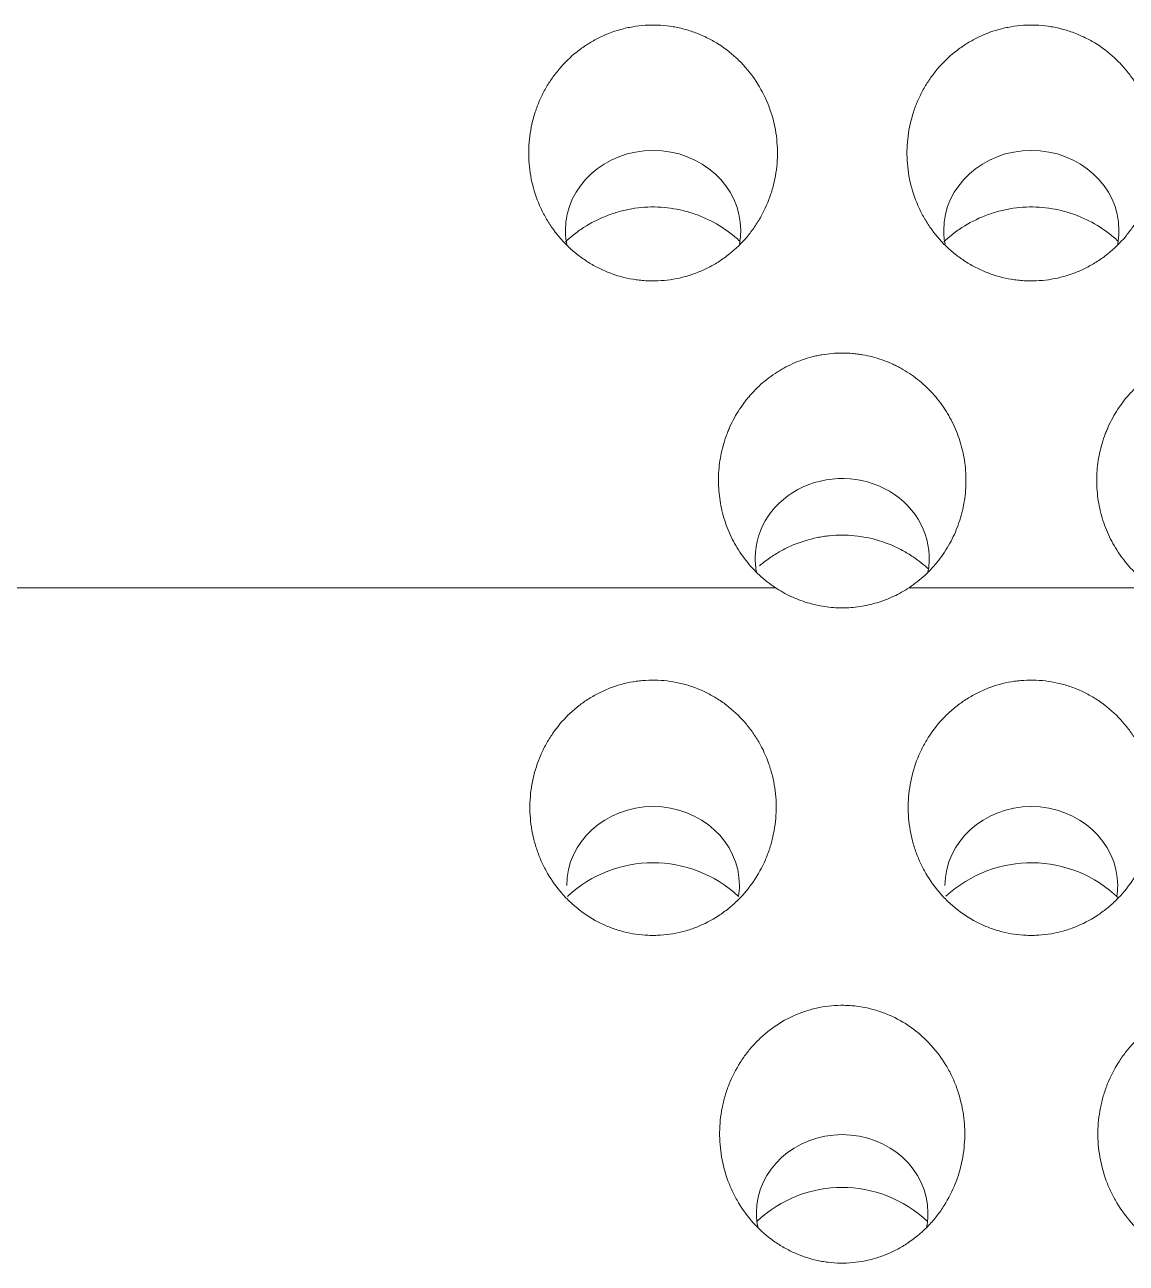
# Model space of a CAD drawing. Header units: millimetres. Extents: x 70151 to 230897, y 35202 to 113211.
# Drawn here: x 179187.7 to 179196.4, y 69171.96 to 69181.75 of the extents above; entities that cross this region are included whole.
import ezdxf

# ---------------------------------------------------------------- set-up
doc = ezdxf.new("R2010")
doc.units = ezdxf.units.MM
doc.header["$LTSCALE"] = 50
doc.layers.add('2-con', color=2, linetype='Continuous')
doc.layers.add('mark-B', color=2, linetype='Continuous', lineweight=20)

# ---------------------------------------------------------------- blocks, each defined once
blk = doc.blocks.new('무풍1WAY 대형')
at = {"layer": 'mark-B'}
for centre, major_axis, ratio, start_param, end_param in [((-539.2399, -412.9117), (-0.6772, 0), 0.913545, 6.094003, 6.283185), ((-539.2399, -412.0844), (0, -1.0288), 0.971746, 5.544713, 7.021655), ((-539.2399, -412.9117), (-0.6772, 0), 0.913545, 3.141593, 3.320275), ((-539.2399, -412.9117), (-0.6772, 0), 0.913545, 0, 3.141592), ((-540.7337, -414.6333), (0, -1.0449), 0.971746, 5.533325, 7.010954), ((-540.7337, -415.499), (-0.6822, 0), 0.913545, 6.145547, 6.283185), ((-540.7337, -415.499), (-0.6822, 0), 0.913545, 0, 3.141589), ((-537.7461, -415.499), (-0.6822, 0), 0.913545, 6.144861, 6.283185), ((-537.7461, -415.499), (-0.6822, 0), 0.913545, 0, 3.141589), ((-537.7461, -414.6333), (0, -1.0449), 0.971746, 5.554828, 7.011545), ((-539.2399, -418.0863), (0.6871, 0), 0.913545, 2.960559, 6.283185), ((-539.2399, -418.0863), (0.6871, 0), 0.913545, 0, 0.180541), ((-540.7337, -420.6736), (-0.6921, 0), 0.913545, 6.112459, 6.283185), ((-540.7337, -420.6736), (-0.6921, 0), 0.913545, 3.141593, 3.316049), ((-537.7461, -420.6736), (-0.6921, 0), 0.913545, 6.112459, 6.283185), ((-537.7461, -420.6736), (-0.6921, 0), 0.913545, 3.141593, 3.316049), ((-540.7337, -420.6736), (-0.6921, 0), 0.913545, 0, 3.141592), ((-537.7461, -420.6736), (-0.6921, 0), 0.913545, 0, 3.141592)]:
    blk.add_ellipse(centre, major_axis=major_axis, ratio=ratio, start_param=start_param, end_param=end_param, dxfattribs=at)
for points, knots in [([(-543.0325, -412.9702), (-543.0149, -412.9425), (-542.9961, -412.9157), (-542.9559, -412.8639), (-542.9345, -412.8389), (-542.8672, -412.7679), (-542.8182, -412.7253), (-542.7516, -412.6784), (-542.7381, -412.6693), (-542.7103, -412.6518), (-542.6962, -412.6434), (-542.6534, -412.6193), (-542.595, -412.5904), (-542.519, -412.562), (-542.4719, -412.5485), (-542.4402, -412.5404), (-542.4241, -412.5367), (-542.3436, -412.5205), (-542.2789, -412.5147), (-542.1814, -412.5161), (-542.1488, -412.5183), (-542.0999, -412.5243), (-542.0836, -412.5267), (-542.0514, -412.5324), (-542.0355, -412.5357), (-541.9563, -412.5541), (-541.8951, -412.5753), (-541.8211, -412.6099), (-541.8064, -412.6173), (-541.7774, -412.6327), (-541.7632, -412.6408), (-541.7212, -412.666), (-541.6943, -412.6841), (-541.6166, -412.7422), (-541.5687, -412.7859), (-541.481, -412.8836), (-541.4427, -412.9359), (-541.3928, -413.019), (-541.3698, -413.0617), (-541.3498, -413.1063), (-541.337, -413.1363), (-541.331, -413.1516), (-541.3027, -413.2281), (-541.286, -413.2906), (-541.2695, -413.3861), (-541.2654, -413.4182), (-541.2602, -413.4831), (-541.259, -413.5159), (-541.2601, -413.6134), (-541.2667, -413.6777), (-541.2853, -413.773), (-541.2929, -413.8046), (-541.3113, -413.8674), (-541.3219, -413.8982), (-541.3578, -413.9885), (-541.3872, -414.0462), (-541.4397, -414.1286), (-541.4586, -414.1555), (-541.4987, -414.2068), (-541.5411, -414.2559), (-541.5998, -414.3117), (-541.6377, -414.3427), (-541.6635, -414.3628), (-541.6768, -414.3726), (-541.7438, -414.4194), (-541.8005, -414.451), (-541.8752, -414.483), (-541.8904, -414.489), (-541.9211, -414.5003), (-541.9366, -414.5056), (-541.9837, -414.5202), (-542.0153, -414.5282), (-542.1109, -414.5472), (-542.1756, -414.5531), (-542.2578, -414.5519), (-542.2742, -414.5512), (-542.3068, -414.549), (-542.3231, -414.5474), (-542.3715, -414.5416), (-542.4354, -414.5304), (-542.4979, -414.5125), (-542.5443, -414.4966), (-542.5597, -414.4909), (-542.5901, -414.4787), (-542.6051, -414.4722), (-542.679, -414.4379), (-542.7346, -414.4048), (-542.7997, -414.3565), (-542.8126, -414.3465), (-542.8378, -414.3258), (-542.8502, -414.315), (-542.8865, -414.282), (-542.9095, -414.2589), (-542.9745, -414.1868), (-543.0129, -414.1349), (-543.0547, -414.0653), (-543.0628, -414.0511), (-543.0783, -414.0223), (-543.0857, -414.0077), (-543.1068, -413.9637), (-543.1193, -413.9339), (-543.1528, -413.843), (-543.1695, -413.7806), (-543.1831, -413.7003), (-543.1855, -413.6841), (-543.1895, -413.6517), (-543.1912, -413.6355), (-543.1949, -413.587), (-543.197, -413.5224), (-543.1932, -413.4579), (-543.1865, -413.3935), (-543.1816, -413.3613), (-543.1626, -413.265), (-543.1443, -413.203), (-543.0968, -413.0833), (-543.0676, -413.0256), (-543.0325, -412.9702)], [0, 0, 0, 0, 0.015625, 0.015625, 0.03125, 0.03125, 0.0625, 0.0625, 0.070313, 0.070313, 0.078125, 0.078125, 0.09375, 0.109375, 0.117188, 0.117188, 0.125, 0.125, 0.15625, 0.15625, 0.171875, 0.171875, 0.179688, 0.179688, 0.1875, 0.1875, 0.21875, 0.21875, 0.226563, 0.226563, 0.234375, 0.234375, 0.25, 0.25, 0.28125, 0.28125, 0.3125, 0.3125, 0.328125, 0.335938, 0.335938, 0.34375, 0.34375, 0.375, 0.375, 0.390625, 0.390625, 0.40625, 0.40625, 0.4375, 0.4375, 0.453125, 0.453125, 0.46875, 0.46875, 0.5, 0.5, 0.515625, 0.515625, 0.53125, 0.546875, 0.554688, 0.554688, 0.5625, 0.5625, 0.59375, 0.59375, 0.601562, 0.601562, 0.609375, 0.609375, 0.625, 0.625, 0.65625, 0.65625, 0.664062, 0.664062, 0.671875, 0.671875, 0.6875, 0.703125, 0.703125, 0.710938, 0.710938, 0.71875, 0.71875, 0.75, 0.75, 0.757813, 0.757813, 0.765625, 0.765625, 0.78125, 0.78125, 0.8125, 0.8125, 0.820313, 0.820313, 0.828125, 0.828125, 0.84375, 0.84375, 0.875, 0.875, 0.882813, 0.882813, 0.890625, 0.890625, 0.90625, 0.921875, 0.921875, 0.9375, 0.9375, 0.96875, 0.96875, 1, 1, 1, 1]), ([(-540.0449, -412.9702), (-540.0274, -412.9425), (-540.0085, -412.9157), (-539.9684, -412.8639), (-539.9469, -412.8389), (-539.8796, -412.7679), (-539.8306, -412.7253), (-539.7641, -412.6784), (-539.7505, -412.6693), (-539.7228, -412.6518), (-539.7086, -412.6434), (-539.6658, -412.6193), (-539.6075, -412.5904), (-539.5314, -412.562), (-539.4843, -412.5485), (-539.4526, -412.5404), (-539.4366, -412.5367), (-539.3561, -412.5205), (-539.2914, -412.5147), (-539.1939, -412.5161), (-539.1613, -412.5183), (-539.1123, -412.5243), (-539.0961, -412.5267), (-539.0639, -412.5324), (-539.0479, -412.5357), (-538.9688, -412.5541), (-538.9075, -412.5753), (-538.8335, -412.6099), (-538.8188, -412.6173), (-538.7898, -412.6327), (-538.7756, -412.6408), (-538.7337, -412.666), (-538.7068, -412.6841), (-538.6291, -412.7422), (-538.5812, -412.7859), (-538.4935, -412.8836), (-538.4551, -412.9359), (-538.4053, -413.019), (-538.3823, -413.0617), (-538.3622, -413.1063), (-538.3495, -413.1363), (-538.3434, -413.1516), (-538.3152, -413.2281), (-538.2985, -413.2906), (-538.282, -413.3861), (-538.2779, -413.4182), (-538.2726, -413.4831), (-538.2715, -413.5159), (-538.2726, -413.6134), (-538.2791, -413.6777), (-538.2977, -413.773), (-538.3054, -413.8046), (-538.3238, -413.8674), (-538.3344, -413.8982), (-538.3703, -413.9885), (-538.3996, -414.0462), (-538.4521, -414.1286), (-538.4711, -414.1555), (-538.5112, -414.2068), (-538.5536, -414.2559), (-538.6123, -414.3117), (-538.6502, -414.3427), (-538.676, -414.3628), (-538.6892, -414.3726), (-538.7563, -414.4194), (-538.813, -414.451), (-538.8877, -414.483), (-538.9028, -414.489), (-538.9335, -414.5003), (-538.9491, -414.5056), (-538.9961, -414.5202), (-539.0278, -414.5282), (-539.1234, -414.5472), (-539.1881, -414.5531), (-539.2702, -414.5519), (-539.2867, -414.5512), (-539.3193, -414.549), (-539.3355, -414.5474), (-539.3839, -414.5416), (-539.4478, -414.5304), (-539.5103, -414.5125), (-539.5567, -414.4966), (-539.5721, -414.4909), (-539.6026, -414.4787), (-539.6176, -414.4722), (-539.6915, -414.4379), (-539.747, -414.4048), (-539.8122, -414.3565), (-539.825, -414.3465), (-539.8502, -414.3258), (-539.8626, -414.315), (-539.899, -414.282), (-539.9219, -414.2589), (-539.9869, -414.1868), (-540.0253, -414.1349), (-540.0672, -414.0653), (-540.0752, -414.0511), (-540.0907, -414.0223), (-540.0981, -414.0077), (-540.1192, -413.9637), (-540.1318, -413.9339), (-540.1652, -413.843), (-540.1819, -413.7806), (-540.1956, -413.7003), (-540.198, -413.6841), (-540.202, -413.6517), (-540.2036, -413.6355), (-540.2074, -413.587), (-540.2094, -413.5224), (-540.2056, -413.4579), (-540.1989, -413.3935), (-540.1941, -413.3613), (-540.175, -413.265), (-540.1567, -413.203), (-540.1092, -413.0833), (-540.08, -413.0256), (-540.0449, -412.9702)], [0, 0, 0, 0, 0.015625, 0.015625, 0.03125, 0.03125, 0.0625, 0.0625, 0.070313, 0.070313, 0.078125, 0.078125, 0.09375, 0.109375, 0.117188, 0.117188, 0.125, 0.125, 0.15625, 0.15625, 0.171875, 0.171875, 0.179688, 0.179688, 0.1875, 0.1875, 0.21875, 0.21875, 0.226563, 0.226563, 0.234375, 0.234375, 0.25, 0.25, 0.28125, 0.28125, 0.3125, 0.3125, 0.328125, 0.335938, 0.335938, 0.34375, 0.34375, 0.375, 0.375, 0.390625, 0.390625, 0.40625, 0.40625, 0.4375, 0.4375, 0.453125, 0.453125, 0.46875, 0.46875, 0.5, 0.5, 0.515625, 0.515625, 0.53125, 0.546875, 0.554688, 0.554688, 0.5625, 0.5625, 0.59375, 0.59375, 0.601563, 0.601563, 0.609375, 0.609375, 0.625, 0.625, 0.65625, 0.65625, 0.664063, 0.664063, 0.671875, 0.671875, 0.6875, 0.703125, 0.703125, 0.710938, 0.710938, 0.71875, 0.71875, 0.75, 0.75, 0.757813, 0.757813, 0.765625, 0.765625, 0.78125, 0.78125, 0.8125, 0.8125, 0.820313, 0.820313, 0.828125, 0.828125, 0.84375, 0.84375, 0.875, 0.875, 0.882813, 0.882813, 0.890625, 0.890625, 0.90625, 0.921875, 0.921875, 0.9375, 0.9375, 0.96875, 0.96875, 1, 1, 1, 1]), ([(-541.4033, -415.3828), (-541.38, -415.3598), (-541.3556, -415.338), (-541.3174, -415.3071), (-541.3044, -415.2971), (-541.2779, -415.2778), (-541.2645, -415.2686), (-541.1964, -415.224), (-541.1389, -415.1942), (-541.0632, -415.1643), (-541.0478, -415.1586), (-541.0167, -415.1482), (-541.001, -415.1434), (-540.9538, -415.1302), (-540.8904, -415.116), (-540.8098, -415.1066), (-540.7609, -415.1047), (-540.7282, -415.1043), (-540.7117, -415.1046), (-540.6299, -415.1079), (-540.5657, -415.1174), (-540.4714, -415.1414), (-540.4403, -415.1511), (-540.3942, -415.1681), (-540.3789, -415.1742), (-540.3489, -415.187), (-540.3341, -415.1938), (-540.2613, -415.2295), (-540.2065, -415.2637), (-540.1421, -415.3133), (-540.1295, -415.3236), (-540.1046, -415.3448), (-540.0924, -415.3558), (-540.0569, -415.3893), (-540.0344, -415.4127), (-539.9709, -415.4856), (-539.9333, -415.5381), (-539.8925, -415.6085), (-539.8847, -415.6228), (-539.8697, -415.6517), (-539.8626, -415.6663), (-539.8423, -415.7104), (-539.8183, -415.7702), (-539.7998, -415.8318), (-539.7842, -415.8945), (-539.7779, -415.9263), (-539.7632, -416.0229), (-539.7595, -416.0872), (-539.7628, -416.1836), (-539.7654, -416.2157), (-539.7736, -416.2799), (-539.7792, -416.3121), (-539.8005, -416.4069), (-539.8204, -416.4681), (-539.8588, -416.557), (-539.8731, -416.5861), (-539.9046, -416.6432), (-539.9217, -416.6708), (-539.9764, -416.7508), (-540.0178, -416.8003), (-540.076, -416.8572), (-540.088, -416.8684), (-540.1124, -416.89), (-540.1249, -416.9005), (-540.1629, -416.931), (-540.2154, -416.9688), (-540.2855, -417.0095), (-540.3296, -417.0307), (-540.3595, -417.0442), (-540.3746, -417.0505), (-540.4506, -417.0802), (-540.5131, -417.0974), (-540.5933, -417.1109), (-540.6094, -417.1132), (-540.6419, -417.1169), (-540.6583, -417.1184), (-540.7074, -417.1214), (-540.74, -417.1218), (-540.8372, -417.1178), (-540.9014, -417.1085), (-540.9809, -417.0884), (-540.9967, -417.084), (-541.0279, -417.0744), (-541.0433, -417.0692), (-541.089, -417.0525), (-541.1486, -417.0272), (-541.2053, -416.996), (-541.2607, -416.9619), (-541.2878, -416.9432), (-541.3652, -416.8838), (-541.4122, -416.8397), (-541.476, -416.7669), (-541.4961, -416.7415), (-541.5246, -416.7018), (-541.5338, -416.6883), (-541.5514, -416.661), (-541.5599, -416.6472), (-541.6004, -416.5774), (-541.6271, -416.519), (-541.6537, -416.4428), (-541.6587, -416.4274), (-541.6679, -416.3963), (-541.6722, -416.3806), (-541.6839, -416.3333), (-541.6901, -416.3016), (-541.7044, -416.2061), (-541.708, -416.142), (-541.7044, -416.0449), (-541.7017, -416.0123), (-541.6933, -415.9481), (-541.682, -415.8846), (-541.6649, -415.8225), (-541.6449, -415.7612), (-541.6334, -415.7308), (-541.5944, -415.641), (-541.5633, -415.5846), (-541.491, -415.4785), (-541.4499, -415.4289), (-541.4033, -415.3828)], [0, 0, 0, 0, 0.015625, 0.015625, 0.023437, 0.023437, 0.03125, 0.03125, 0.0625, 0.0625, 0.070312, 0.070312, 0.078125, 0.078125, 0.09375, 0.109375, 0.117187, 0.117187, 0.125, 0.125, 0.15625, 0.15625, 0.171875, 0.171875, 0.179687, 0.179687, 0.1875, 0.1875, 0.21875, 0.21875, 0.226562, 0.226562, 0.234375, 0.234375, 0.25, 0.25, 0.28125, 0.28125, 0.289062, 0.289062, 0.296875, 0.296875, 0.3125, 0.328125, 0.328125, 0.34375, 0.34375, 0.375, 0.375, 0.390625, 0.390625, 0.40625, 0.40625, 0.4375, 0.4375, 0.453125, 0.453125, 0.46875, 0.46875, 0.5, 0.5, 0.507812, 0.507812, 0.515625, 0.515625, 0.53125, 0.546875, 0.554687, 0.554687, 0.5625, 0.5625, 0.59375, 0.59375, 0.601562, 0.601562, 0.609375, 0.609375, 0.625, 0.625, 0.65625, 0.65625, 0.664062, 0.664062, 0.671875, 0.671875, 0.6875, 0.703125, 0.703125, 0.71875, 0.71875, 0.75, 0.75, 0.765625, 0.765625, 0.773437, 0.773437, 0.78125, 0.78125, 0.8125, 0.8125, 0.820312, 0.820312, 0.828125, 0.828125, 0.84375, 0.84375, 0.875, 0.875, 0.890625, 0.890625, 0.90625, 0.921875, 0.921875, 0.9375, 0.9375, 0.96875, 0.96875, 1, 1, 1, 1]), ([(-538.4157, -415.3828), (-538.3924, -415.3598), (-538.368, -415.338), (-538.3299, -415.3071), (-538.3168, -415.2971), (-538.2904, -415.2778), (-538.277, -415.2686), (-538.2089, -415.224), (-538.1514, -415.1942), (-538.0756, -415.1643), (-538.0603, -415.1586), (-538.0291, -415.1482), (-538.0134, -415.1434), (-537.9663, -415.1302), (-537.9028, -415.116), (-537.8223, -415.1066), (-537.7734, -415.1047), (-537.7407, -415.1043), (-537.7242, -415.1046), (-537.6423, -415.1079), (-537.5782, -415.1174), (-537.4839, -415.1414), (-537.4528, -415.1511), (-537.4066, -415.1681), (-537.3914, -415.1742), (-537.3614, -415.187), (-537.3466, -415.1938), (-537.2737, -415.2295), (-537.2189, -415.2637), (-537.1546, -415.3133), (-537.1419, -415.3236), (-537.1171, -415.3448), (-537.1049, -415.3558), (-537.0693, -415.3893), (-537.0469, -415.4127), (-536.9833, -415.4856), (-536.9458, -415.5381), (-536.905, -415.6085), (-536.8971, -415.6228), (-536.8821, -415.6517), (-536.875, -415.6663), (-536.8548, -415.7104), (-536.8307, -415.7702), (-536.8123, -415.8318), (-536.7967, -415.8945), (-536.7903, -415.9263), (-536.7756, -416.0229), (-536.7719, -416.0872), (-536.7752, -416.1836), (-536.7778, -416.2157), (-536.786, -416.2799), (-536.7917, -416.3121), (-536.8129, -416.4069), (-536.8328, -416.4681), (-536.8713, -416.557), (-536.8856, -416.5861), (-536.9171, -416.6432), (-536.9341, -416.6708), (-536.9889, -416.7508), (-537.0303, -416.8003), (-537.0885, -416.8572), (-537.1004, -416.8684), (-537.1249, -416.89), (-537.1373, -416.9005), (-537.1753, -416.931), (-537.2278, -416.9688), (-537.2979, -417.0095), (-537.342, -417.0307), (-537.3719, -417.0442), (-537.3871, -417.0505), (-537.4631, -417.0802), (-537.5255, -417.0974), (-537.6057, -417.1109), (-537.6219, -417.1132), (-537.6544, -417.1169), (-537.6708, -417.1184), (-537.7198, -417.1214), (-537.7524, -417.1218), (-537.8496, -417.1178), (-537.9138, -417.1085), (-537.9933, -417.0884), (-538.0092, -417.084), (-538.0404, -417.0744), (-538.0558, -417.0692), (-538.1015, -417.0525), (-538.161, -417.0272), (-538.2178, -416.996), (-538.2731, -416.9619), (-538.3002, -416.9432), (-538.3777, -416.8838), (-538.4247, -416.8397), (-538.4884, -416.7669), (-538.5086, -416.7415), (-538.5371, -416.7018), (-538.5463, -416.6883), (-538.5639, -416.661), (-538.5723, -416.6472), (-538.6128, -416.5774), (-538.6396, -416.519), (-538.6662, -416.4428), (-538.6712, -416.4274), (-538.6804, -416.3963), (-538.6847, -416.3806), (-538.6963, -416.3333), (-538.7026, -416.3016), (-538.7168, -416.2061), (-538.7204, -416.142), (-538.7169, -416.0449), (-538.7141, -416.0123), (-538.7057, -415.9481), (-538.6944, -415.8846), (-538.6773, -415.8225), (-538.6573, -415.7612), (-538.6458, -415.7308), (-538.6069, -415.641), (-538.5758, -415.5846), (-538.5035, -415.4785), (-538.4623, -415.4289), (-538.4157, -415.3828)], [0, 0, 0, 0, 0.015625, 0.015625, 0.023437, 0.023437, 0.03125, 0.03125, 0.0625, 0.0625, 0.070312, 0.070312, 0.078125, 0.078125, 0.09375, 0.109375, 0.117187, 0.117187, 0.125, 0.125, 0.15625, 0.15625, 0.171875, 0.171875, 0.179687, 0.179687, 0.1875, 0.1875, 0.21875, 0.21875, 0.226562, 0.226562, 0.234375, 0.234375, 0.25, 0.25, 0.28125, 0.28125, 0.289062, 0.289062, 0.296875, 0.296875, 0.3125, 0.328125, 0.328125, 0.34375, 0.34375, 0.375, 0.375, 0.390625, 0.390625, 0.40625, 0.40625, 0.4375, 0.4375, 0.453125, 0.453125, 0.46875, 0.46875, 0.5, 0.5, 0.507813, 0.507813, 0.515625, 0.515625, 0.53125, 0.546875, 0.554688, 0.554688, 0.5625, 0.5625, 0.59375, 0.59375, 0.601563, 0.601563, 0.609375, 0.609375, 0.625, 0.625, 0.65625, 0.65625, 0.664063, 0.664063, 0.671875, 0.671875, 0.6875, 0.703125, 0.703125, 0.71875, 0.71875, 0.75, 0.75, 0.765625, 0.765625, 0.773437, 0.773437, 0.78125, 0.78125, 0.8125, 0.8125, 0.820312, 0.820312, 0.828125, 0.828125, 0.84375, 0.84375, 0.875, 0.875, 0.890625, 0.890625, 0.90625, 0.921875, 0.921875, 0.9375, 0.9375, 0.96875, 0.96875, 1, 1, 1, 1]), ([(-538.712, -417.8514), (-538.7511, -417.8255), (-538.8322, -417.78), (-538.919, -417.7465), (-538.9863, -417.7261), (-539.0091, -417.7201), (-539.0548, -417.7099), (-539.0777, -417.7056), (-539.1467, -417.6954), (-539.193, -417.6919), (-539.2631, -417.6919), (-539.2865, -417.6928), (-539.3335, -417.6963), (-539.3568, -417.6989), (-539.4259, -417.7092), (-539.4712, -417.7194), (-539.5379, -417.7395), (-539.5599, -417.7471), (-539.6035, -417.7638), (-539.6252, -417.7731), (-539.6888, -417.803), (-539.7292, -417.8258), (-539.7679, -417.8514)], [0, 0, 0, 0, 0.125, 0.25, 0.25, 0.3125, 0.3125, 0.375, 0.375, 0.5, 0.5, 0.5625, 0.5625, 0.625, 0.625, 0.75, 0.75, 0.8125, 0.8125, 0.875, 0.875, 1, 1, 1, 1]), ([(-541.6995, -417.8514), (-541.6547, -417.881), (-541.6129, -417.9139), (-541.5351, -417.986), (-541.499, -418.0252), (-541.4328, -418.11), (-541.4036, -418.1544), (-541.3525, -418.247), (-541.3305, -418.2951), (-541.3032, -418.3703), (-541.295, -418.3959), (-541.2807, -418.4472), (-541.2746, -418.473), (-541.2593, -418.5508), (-541.2532, -418.6033), (-541.2504, -418.6695), (-541.2502, -418.6828), (-541.2501, -418.7095), (-541.2503, -418.7229), (-541.2518, -418.7629), (-541.2538, -418.7895), (-541.2628, -418.8684), (-541.2727, -418.9203), (-541.2937, -418.997), (-541.3017, -419.0224), (-541.3153, -419.0601), (-541.32, -419.0727), (-541.33, -419.0974), (-541.3353, -419.1097), (-541.3626, -419.1703), (-541.388, -419.2168), (-541.4316, -419.2834), (-541.4471, -419.3051), (-541.4717, -419.3369), (-541.4802, -419.3474), (-541.4974, -419.3679), (-541.5063, -419.3779), (-541.5513, -419.4272), (-541.5901, -419.4635), (-541.6528, -419.5131), (-541.6744, -419.5288), (-541.708, -419.5512), (-541.7194, -419.5584), (-541.7424, -419.5724), (-541.754, -419.5791), (-541.8127, -419.6115), (-541.8613, -419.6333), (-541.937, -419.6599), (-541.9626, -419.6677), (-542.0018, -419.6778), (-542.015, -419.681), (-542.0413, -419.6866), (-542.0545, -419.6892), (-542.1206, -419.7004), (-542.1738, -419.7049), (-542.2541, -419.7049), (-542.2809, -419.7038), (-542.3212, -419.7004), (-542.3347, -419.699), (-542.3615, -419.6955), (-542.3748, -419.6935), (-542.4408, -419.6822), (-542.4924, -419.6688), (-542.568, -419.6423), (-542.5928, -419.6324), (-542.6297, -419.6159), (-542.6419, -419.6101), (-542.666, -419.5981), (-542.6779, -419.5918), (-542.7365, -419.5595), (-542.7807, -419.53), (-542.8433, -419.4806), (-542.8635, -419.4632), (-542.9026, -419.4268), (-542.9216, -419.4076), (-542.9757, -419.3483), (-543.0082, -419.3064), (-543.0663, -419.2179), (-543.0918, -419.1714), (-543.1359, -419.0736), (-543.1539, -419.0236), (-543.1819, -418.9218), (-543.1919, -418.8699), (-543.2011, -418.7906), (-543.2031, -418.7638), (-543.2051, -418.7106), (-543.205, -418.6841), (-543.2019, -418.6049), (-543.1958, -418.5524), (-543.1831, -418.4873), (-543.1803, -418.4742), (-543.1742, -418.4483), (-543.1709, -418.4353), (-543.1602, -418.3966), (-543.1521, -418.3713), (-543.125, -418.2965), (-543.1031, -418.2483), (-543.0647, -418.1785), (-543.0509, -418.1556), (-543.0213, -418.1108), (-543.0057, -418.0891), (-542.9566, -418.0261), (-542.9207, -417.9869), (-542.8621, -417.9325), (-542.8418, -417.9151), (-542.7995, -417.8818), (-542.7777, -417.8661), (-542.7554, -417.8514)], [0, 0, 0, 0, 0.03125, 0.03125, 0.0625, 0.0625, 0.09375, 0.09375, 0.125, 0.125, 0.140625, 0.140625, 0.15625, 0.15625, 0.1875, 0.1875, 0.195313, 0.195313, 0.203125, 0.203125, 0.21875, 0.21875, 0.25, 0.25, 0.265625, 0.265625, 0.273438, 0.273438, 0.28125, 0.28125, 0.3125, 0.3125, 0.328125, 0.328125, 0.335938, 0.335938, 0.34375, 0.34375, 0.375, 0.375, 0.390625, 0.390625, 0.398438, 0.398438, 0.40625, 0.40625, 0.4375, 0.4375, 0.453125, 0.453125, 0.460938, 0.460938, 0.46875, 0.46875, 0.5, 0.5, 0.515625, 0.515625, 0.523437, 0.523437, 0.53125, 0.53125, 0.5625, 0.5625, 0.578125, 0.578125, 0.585937, 0.585937, 0.59375, 0.59375, 0.625, 0.625, 0.640625, 0.640625, 0.65625, 0.65625, 0.6875, 0.6875, 0.71875, 0.71875, 0.75, 0.75, 0.78125, 0.78125, 0.796875, 0.796875, 0.8125, 0.8125, 0.84375, 0.84375, 0.851563, 0.851563, 0.859375, 0.859375, 0.875, 0.875, 0.90625, 0.90625, 0.921875, 0.921875, 0.9375, 0.9375, 0.96875, 0.96875, 0.984375, 0.984375, 1, 1, 1, 1]), ([(-538.712, -417.8514), (-538.6672, -417.881), (-538.6254, -417.9139), (-538.5475, -417.986), (-538.5115, -418.0252), (-538.4453, -418.11), (-538.4161, -418.1544), (-538.3649, -418.247), (-538.343, -418.2951), (-538.3156, -418.3703), (-538.3074, -418.3959), (-538.2932, -418.4472), (-538.2871, -418.473), (-538.2718, -418.5508), (-538.2656, -418.6033), (-538.2629, -418.6695), (-538.2626, -418.6828), (-538.2625, -418.7095), (-538.2628, -418.7229), (-538.2642, -418.7629), (-538.2662, -418.7895), (-538.2752, -418.8684), (-538.2852, -418.9203), (-538.3062, -418.997), (-538.3142, -419.0224), (-538.3277, -419.0601), (-538.3325, -419.0727), (-538.3425, -419.0974), (-538.3477, -419.1097), (-538.375, -419.1703), (-538.4005, -419.2168), (-538.4441, -419.2834), (-538.4596, -419.3051), (-538.4842, -419.3369), (-538.4926, -419.3474), (-538.5099, -419.3679), (-538.5187, -419.3779), (-538.5637, -419.4272), (-538.6026, -419.4635), (-538.6653, -419.5131), (-538.6869, -419.5288), (-538.7205, -419.5512), (-538.7319, -419.5584), (-538.7549, -419.5724), (-538.7665, -419.5791), (-538.8251, -419.6115), (-538.8738, -419.6333), (-538.9494, -419.6599), (-538.9751, -419.6677), (-539.0142, -419.6778), (-539.0274, -419.681), (-539.0538, -419.6866), (-539.067, -419.6892), (-539.1331, -419.7004), (-539.1863, -419.7049), (-539.2665, -419.7049), (-539.2933, -419.7038), (-539.3337, -419.7004), (-539.3472, -419.699), (-539.3739, -419.6955), (-539.3872, -419.6935), (-539.4533, -419.6822), (-539.5049, -419.6688), (-539.5804, -419.6423), (-539.6053, -419.6324), (-539.6421, -419.6159), (-539.6543, -419.6101), (-539.6784, -419.5981), (-539.6903, -419.5918), (-539.7489, -419.5595), (-539.7932, -419.53), (-539.8557, -419.4806), (-539.8759, -419.4632), (-539.915, -419.4268), (-539.934, -419.4076), (-539.9882, -419.3483), (-540.0207, -419.3064), (-540.0787, -419.2179), (-540.1043, -419.1714), (-540.1484, -419.0736), (-540.1663, -419.0236), (-540.1943, -418.9218), (-540.2044, -418.8699), (-540.2135, -418.7906), (-540.2155, -418.7638), (-540.2175, -418.7106), (-540.2175, -418.6841), (-540.2144, -418.6049), (-540.2083, -418.5524), (-540.1956, -418.4873), (-540.1928, -418.4742), (-540.1867, -418.4483), (-540.1833, -418.4353), (-540.1726, -418.3966), (-540.1645, -418.3713), (-540.1374, -418.2965), (-540.1156, -418.2483), (-540.0771, -418.1785), (-540.0633, -418.1556), (-540.0338, -418.1108), (-540.0182, -418.0891), (-539.9691, -418.0261), (-539.9332, -417.9869), (-539.8746, -417.9325), (-539.8543, -417.9151), (-539.8119, -417.8818), (-539.7901, -417.8661), (-539.7679, -417.8514)], [0, 0, 0, 0, 0.03125, 0.03125, 0.0625, 0.0625, 0.09375, 0.09375, 0.125, 0.125, 0.140625, 0.140625, 0.15625, 0.15625, 0.1875, 0.1875, 0.195312, 0.195312, 0.203125, 0.203125, 0.21875, 0.21875, 0.25, 0.25, 0.265625, 0.265625, 0.273437, 0.273437, 0.28125, 0.28125, 0.3125, 0.3125, 0.328125, 0.328125, 0.335937, 0.335937, 0.34375, 0.34375, 0.375, 0.375, 0.390625, 0.390625, 0.398437, 0.398437, 0.40625, 0.40625, 0.4375, 0.4375, 0.453125, 0.453125, 0.460937, 0.460937, 0.46875, 0.46875, 0.5, 0.5, 0.515625, 0.515625, 0.523437, 0.523437, 0.53125, 0.53125, 0.5625, 0.5625, 0.578125, 0.578125, 0.585937, 0.585937, 0.59375, 0.59375, 0.625, 0.625, 0.640625, 0.640625, 0.65625, 0.65625, 0.6875, 0.6875, 0.71875, 0.71875, 0.75, 0.75, 0.78125, 0.78125, 0.796875, 0.796875, 0.8125, 0.8125, 0.84375, 0.84375, 0.851562, 0.851562, 0.859375, 0.859375, 0.875, 0.875, 0.90625, 0.90625, 0.921875, 0.921875, 0.9375, 0.9375, 0.96875, 0.96875, 0.984375, 0.984375, 1, 1, 1, 1]), ([(-539.9233, -417.997), (-539.8848, -418.0327), (-539.8437, -418.0652), (-539.7863, -418.1039), (-539.7724, -418.1129), (-539.744, -418.1301), (-539.7295, -418.1383), (-539.6857, -418.162), (-539.656, -418.1762), (-539.5649, -418.2144), (-539.5019, -418.2339), (-539.4038, -418.2537), (-539.371, -418.2586), (-539.3053, -418.2651), (-539.2395, -418.2683), (-539.1736, -418.2651), (-539.124, -418.2601), (-539.1075, -418.258), (-539.0745, -418.253), (-539.0581, -418.2501), (-538.9771, -418.2336), (-538.9143, -418.2142), (-538.8383, -418.1823), (-538.8232, -418.1755), (-538.7934, -418.1612), (-538.7785, -418.1536), (-538.7347, -418.1298), (-538.7065, -418.1127), (-538.6472, -418.0727), (-538.6166, -418.0494), (-538.5874, -418.0244)], [0, 0, 0, 0, 0.108169, 0.108169, 0.142015, 0.142015, 0.17586, 0.17586, 0.243551, 0.243551, 0.378934, 0.378934, 0.446625, 0.446625, 0.514316, 0.582007, 0.582007, 0.615852, 0.615852, 0.649698, 0.649698, 0.78508, 0.78508, 0.818925, 0.818925, 0.852771, 0.852771, 0.920462, 0.920462, 1, 1, 1, 1]), ([(-539.7531, -421.2256), (-539.755, -421.1929), (-539.7584, -421.1604), (-539.7683, -421.0958), (-539.7749, -421.0636), (-539.7987, -420.9689), (-539.8204, -420.9079), (-539.8614, -420.8196), (-539.8766, -420.7908), (-539.9098, -420.7342), (-539.9277, -420.7068), (-539.9851, -420.6279), (-540.0281, -420.5792), (-540.0882, -420.5235), (-540.1006, -420.5126), (-540.1258, -420.4915), (-540.1386, -420.4812), (-540.1777, -420.4516), (-540.2316, -420.4149), (-540.3033, -420.3759), (-540.3483, -420.3557), (-540.3787, -420.3429), (-540.3941, -420.3369), (-540.4715, -420.3091), (-540.5349, -420.2934), (-540.616, -420.2819), (-540.6323, -420.28), (-540.6651, -420.2771), (-540.6816, -420.276), (-540.7312, -420.2742), (-540.764, -420.2747), (-540.8618, -420.2811), (-540.9262, -420.2921), (-541.0057, -420.3142), (-541.0216, -420.319), (-541.0528, -420.3294), (-541.0682, -420.335), (-541.1139, -420.353), (-541.1733, -420.3798), (-541.2437, -420.4206), (-541.2844, -420.4484), (-541.311, -420.4676), (-541.3242, -420.4776), (-541.3882, -420.5289), (-541.4345, -420.5743), (-541.4972, -420.6488), (-541.5169, -420.6747), (-541.5448, -420.7152), (-541.5538, -420.729), (-541.571, -420.7568), (-541.5792, -420.7708), (-541.6186, -420.8419), (-541.6444, -420.9012), (-541.6696, -420.9782), (-541.6743, -420.9938), (-541.683, -421.0252), (-541.6869, -421.0411), (-541.6977, -421.0889), (-541.7034, -421.1209), (-541.7158, -421.2172), (-541.718, -421.2817), (-541.7123, -421.3791), (-541.7088, -421.4118), (-541.6989, -421.4761), (-541.6925, -421.5078), (-541.6688, -421.6019), (-541.6472, -421.663), (-541.5917, -421.7819), (-541.5588, -421.8379), (-541.5016, -421.9166), (-541.4812, -421.942), (-541.4486, -421.9788), (-541.4374, -421.9908), (-541.4144, -422.0143), (-541.4027, -422.0257), (-541.3427, -422.0812), (-541.2908, -422.1205), (-541.221, -422.1631), (-541.2068, -422.1713), (-541.1778, -422.187), (-541.1631, -422.1946), (-541.1186, -422.2158), (-541.0582, -422.241), (-540.9801, -422.2647), (-540.9321, -422.2753), (-540.8998, -422.2816), (-540.8834, -422.2844), (-540.8016, -422.2959), (-540.7363, -422.2982), (-540.6385, -422.2918), (-540.6059, -422.288), (-540.557, -422.2797), (-540.5408, -422.2765), (-540.5086, -422.2693), (-540.4927, -422.2653), (-540.4139, -422.2434), (-540.3533, -422.2196), (-540.2804, -422.1822), (-540.266, -422.1743), (-540.2375, -422.1578), (-540.2234, -422.1492), (-540.1821, -422.1224), (-540.1557, -422.1033), (-540.0797, -422.0424), (-540.0331, -421.997), (-539.9803, -421.9342), (-539.97, -421.9214), (-539.9503, -421.8954), (-539.9407, -421.8822), (-539.9131, -421.842), (-539.8791, -421.787), (-539.8432, -421.7144), (-539.8248, -421.6692), (-539.8132, -421.6387), (-539.8077, -421.6232), (-539.7824, -421.5457), (-539.7542, -421.4199), (-539.7494, -421.2909), (-539.7531, -421.2256)], [0, 0, 0, 0, 0.015625, 0.015625, 0.03125, 0.03125, 0.0625, 0.0625, 0.078125, 0.078125, 0.09375, 0.09375, 0.125, 0.125, 0.132812, 0.132812, 0.140625, 0.140625, 0.15625, 0.171875, 0.179687, 0.179687, 0.1875, 0.1875, 0.21875, 0.21875, 0.226562, 0.226562, 0.234375, 0.234375, 0.25, 0.25, 0.28125, 0.28125, 0.289062, 0.289062, 0.296875, 0.296875, 0.3125, 0.328125, 0.335937, 0.335937, 0.34375, 0.34375, 0.375, 0.375, 0.390625, 0.390625, 0.398437, 0.398437, 0.40625, 0.40625, 0.4375, 0.4375, 0.445312, 0.445312, 0.453125, 0.453125, 0.46875, 0.46875, 0.5, 0.5, 0.515625, 0.515625, 0.53125, 0.53125, 0.5625, 0.5625, 0.59375, 0.59375, 0.609375, 0.609375, 0.617187, 0.617187, 0.625, 0.625, 0.65625, 0.65625, 0.664062, 0.664062, 0.671875, 0.671875, 0.6875, 0.703125, 0.710937, 0.710937, 0.71875, 0.71875, 0.75, 0.75, 0.765625, 0.765625, 0.773437, 0.773437, 0.78125, 0.78125, 0.8125, 0.8125, 0.820312, 0.820312, 0.828125, 0.828125, 0.84375, 0.84375, 0.875, 0.875, 0.882812, 0.882812, 0.890625, 0.890625, 0.90625, 0.921875, 0.929687, 0.929687, 0.9375, 0.9375, 0.96875, 1, 1, 1, 1]), ([(-536.7656, -421.2256), (-536.7675, -421.1929), (-536.7709, -421.1604), (-536.7808, -421.0958), (-536.7873, -421.0636), (-536.8112, -420.9689), (-536.8328, -420.9079), (-536.8739, -420.8196), (-536.889, -420.7908), (-536.9223, -420.7342), (-536.9402, -420.7068), (-536.9975, -420.6279), (-537.0406, -420.5792), (-537.1007, -420.5235), (-537.113, -420.5126), (-537.1382, -420.4915), (-537.1511, -420.4812), (-537.1902, -420.4516), (-537.2441, -420.4149), (-537.3157, -420.3759), (-537.3607, -420.3557), (-537.3912, -420.3429), (-537.4066, -420.3369), (-537.484, -420.3091), (-537.5473, -420.2934), (-537.6284, -420.2819), (-537.6447, -420.28), (-537.6775, -420.2771), (-537.6941, -420.276), (-537.7436, -420.2742), (-537.7764, -420.2747), (-537.8743, -420.2811), (-537.9387, -420.2921), (-538.0182, -420.3142), (-538.034, -420.319), (-538.0652, -420.3294), (-538.0807, -420.335), (-538.1263, -420.353), (-538.1857, -420.3798), (-538.2562, -420.4206), (-538.2968, -420.4484), (-538.3235, -420.4676), (-538.3366, -420.4776), (-538.4006, -420.5289), (-538.447, -420.5743), (-538.5097, -420.6488), (-538.5294, -420.6747), (-538.5572, -420.7152), (-538.5662, -420.729), (-538.5834, -420.7568), (-538.5917, -420.7708), (-538.631, -420.8419), (-538.6568, -420.9012), (-538.682, -420.9782), (-538.6867, -420.9938), (-538.6954, -421.0252), (-538.6994, -421.0411), (-538.7102, -421.0889), (-538.7158, -421.1209), (-538.7282, -421.2172), (-538.7305, -421.2817), (-538.7247, -421.3791), (-538.7213, -421.4118), (-538.7114, -421.4761), (-538.7049, -421.5078), (-538.6812, -421.6019), (-538.6596, -421.663), (-538.6042, -421.7819), (-538.5712, -421.8379), (-538.514, -421.9166), (-538.4936, -421.942), (-538.4611, -421.9788), (-538.4498, -421.9908), (-538.4269, -422.0143), (-538.4151, -422.0257), (-538.3552, -422.0812), (-538.3033, -422.1205), (-538.2334, -422.1631), (-538.2192, -422.1713), (-538.1902, -422.187), (-538.1755, -422.1946), (-538.131, -422.2158), (-538.0707, -422.241), (-537.9926, -422.2647), (-537.9445, -422.2753), (-537.9122, -422.2816), (-537.8959, -422.2844), (-537.8141, -422.2959), (-537.7487, -422.2982), (-537.6509, -422.2918), (-537.6183, -422.288), (-537.5695, -422.2797), (-537.5532, -422.2765), (-537.5211, -422.2693), (-537.5052, -422.2653), (-537.4264, -422.2434), (-537.3657, -422.2196), (-537.2929, -422.1822), (-537.2785, -422.1743), (-537.2499, -422.1578), (-537.2359, -422.1492), (-537.1946, -422.1224), (-537.1682, -422.1033), (-537.0921, -422.0424), (-537.0456, -421.997), (-536.9928, -421.9342), (-536.9825, -421.9214), (-536.9627, -421.8954), (-536.9532, -421.8822), (-536.9256, -421.842), (-536.8915, -421.787), (-536.8557, -421.7144), (-536.8372, -421.6692), (-536.8256, -421.6387), (-536.8202, -421.6232), (-536.7948, -421.5457), (-536.7666, -421.4199), (-536.7618, -421.2909), (-536.7656, -421.2256)], [0, 0, 0, 0, 0.015625, 0.015625, 0.03125, 0.03125, 0.0625, 0.0625, 0.078125, 0.078125, 0.09375, 0.09375, 0.125, 0.125, 0.132813, 0.132813, 0.140625, 0.140625, 0.15625, 0.171875, 0.179688, 0.179688, 0.1875, 0.1875, 0.21875, 0.21875, 0.226563, 0.226563, 0.234375, 0.234375, 0.25, 0.25, 0.28125, 0.28125, 0.289063, 0.289063, 0.296875, 0.296875, 0.3125, 0.328125, 0.335938, 0.335938, 0.34375, 0.34375, 0.375, 0.375, 0.390625, 0.390625, 0.398438, 0.398438, 0.40625, 0.40625, 0.4375, 0.4375, 0.445313, 0.445313, 0.453125, 0.453125, 0.46875, 0.46875, 0.5, 0.5, 0.515625, 0.515625, 0.53125, 0.53125, 0.5625, 0.5625, 0.59375, 0.59375, 0.609375, 0.609375, 0.617188, 0.617188, 0.625, 0.625, 0.65625, 0.65625, 0.664063, 0.664063, 0.671875, 0.671875, 0.6875, 0.703125, 0.710938, 0.710938, 0.71875, 0.71875, 0.75, 0.75, 0.765625, 0.765625, 0.773438, 0.773438, 0.78125, 0.78125, 0.8125, 0.8125, 0.820313, 0.820313, 0.828125, 0.828125, 0.84375, 0.84375, 0.875, 0.875, 0.882813, 0.882813, 0.890625, 0.890625, 0.90625, 0.921875, 0.929688, 0.929688, 0.9375, 0.9375, 0.96875, 1, 1, 1, 1]), ([(-540.0417, -420.5831), (-540.0612, -420.6014), (-540.0814, -420.619), (-540.1292, -420.6573), (-540.157, -420.6773), (-540.2427, -420.733), (-540.3032, -420.7642), (-540.3833, -420.7957), (-540.3996, -420.8016), (-540.4322, -420.8125), (-540.4486, -420.8176), (-540.498, -420.8313), (-540.5646, -420.8463), (-540.6325, -420.8544), (-540.701, -420.859), (-540.7357, -420.8595), (-540.8386, -420.8557), (-540.9061, -420.8463), (-540.9891, -420.8259), (-541.0056, -420.8214), (-541.0386, -420.8115), (-541.055, -420.806), (-541.1036, -420.7886), (-541.1352, -420.7755), (-541.2273, -420.7315), (-541.2855, -420.6963), (-541.354, -420.6447), (-541.3675, -420.634), (-541.3938, -420.612), (-541.4066, -420.6007), (-541.4202, -420.5883), (-541.4212, -420.5873), (-541.4222, -420.5864)], [0, 0, 0, 0, 0.052761, 0.052761, 0.120228, 0.120228, 0.255163, 0.255163, 0.288896, 0.288896, 0.32263, 0.32263, 0.390097, 0.457564, 0.457564, 0.525031, 0.525031, 0.659966, 0.659966, 0.693699, 0.693699, 0.727433, 0.727433, 0.7949, 0.7949, 0.929835, 0.929835, 0.963568, 0.963568, 0.997302, 0.997302, 1, 1, 1, 1]), ([(-537.0542, -420.5831), (-537.0736, -420.6014), (-537.0938, -420.619), (-537.1417, -420.6573), (-537.1694, -420.6773), (-537.2551, -420.733), (-537.3157, -420.7642), (-537.3958, -420.7957), (-537.412, -420.8016), (-537.4447, -420.8125), (-537.4611, -420.8176), (-537.5105, -420.8313), (-537.577, -420.8463), (-537.6449, -420.8544), (-537.7134, -420.859), (-537.7482, -420.8595), (-537.8511, -420.8557), (-537.9185, -420.8463), (-538.0016, -420.8259), (-538.0181, -420.8214), (-538.051, -420.8115), (-538.0675, -420.806), (-538.1161, -420.7886), (-538.1476, -420.7755), (-538.2398, -420.7315), (-538.2979, -420.6963), (-538.3664, -420.6447), (-538.3799, -420.634), (-538.4063, -420.612), (-538.4191, -420.6007), (-538.4326, -420.5883), (-538.4336, -420.5873), (-538.4346, -420.5864)], [0, 0, 0, 0, 0.052761, 0.052761, 0.120228, 0.120228, 0.255163, 0.255163, 0.288896, 0.288896, 0.32263, 0.32263, 0.390097, 0.457564, 0.457564, 0.525031, 0.525031, 0.659966, 0.659966, 0.693699, 0.693699, 0.727433, 0.727433, 0.7949, 0.7949, 0.929835, 0.929835, 0.963568, 0.963568, 0.997302, 0.997302, 1, 1, 1, 1])]:
    blk.add_open_spline(points, degree=3, knots=knots, dxfattribs=at)
for points in [[(-539.7679, -417.8514), (-540.4117, -417.8514), (-541.0556, -417.8514), (-541.6995, -417.8514)], [(-384.4154, -417.8514), (-435.8476, -417.8514), (-487.2798, -417.8514), (-538.712, -417.8514)]]:
    blk.add_open_spline(points, degree=3, dxfattribs=at)
blk = doc.blocks.new('dpdjzjs')
at = {"layer": 'mark-B', "rotation": 180}
blk.add_blockref('무풍1WAY 대형', (178654.9147, 88751.491), dxfattribs=at)

msp = doc.modelspace()

# ---------------------------------------------------------------- block references
at = {"layer": '2-con'}
msp.add_blockref('dpdjzjs', (0, -19992.0434), dxfattribs=at)

doc.saveas('drawing.dxf')
